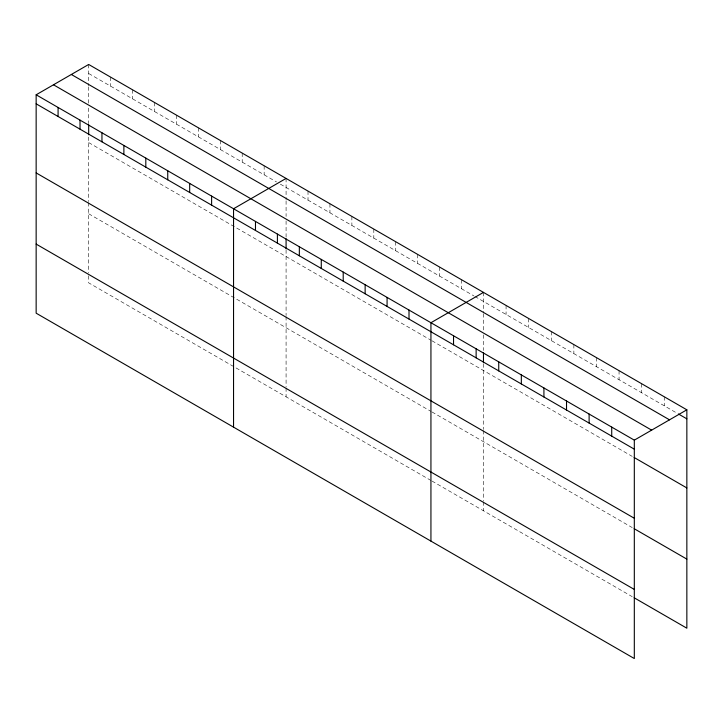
<?xml version="1.0" encoding="UTF-8"?>
<svg xmlns="http://www.w3.org/2000/svg" width="723" height="723" viewBox="0 0 723 723"><rect width="100%" height="100%" fill="white"/><g stroke="black" fill="none" stroke-linecap="round" stroke-linejoin="round"><path stroke-width="0.54" stroke-dasharray="3.62 2.71" d="M88.685 73.502L276.548 181.961M280.361 184.157L473.936 295.924M474.894 296.475L676.493 412.869M88.685 142.585L431.025 340.235M431.983 340.786L632.236 456.403M88.685 213.764L431.025 411.414M431.983 411.965L632.236 527.582M431.025 480.506L88.685 282.856L88.685 273.945M431.983 481.057L632.236 596.674M664.256 396.764L664.256 405.802M641.653 383.723L641.653 392.752M619.06 370.673L619.06 379.702M596.457 357.632L596.457 366.66M573.863 344.582L573.863 353.61M551.269 331.532L551.269 340.569M528.667 318.491L528.667 327.519M506.073 305.44L506.073 314.478M483.47 292.399L483.47 312.571M483.47 313.683L483.47 330.402M483.47 334.857L483.47 350.456M483.47 363.832L483.47 429.462M483.47 430.574L483.47 500.759M483.47 501.87L483.47 510.781M461.545 279.738L461.545 288.766M439.611 267.067L439.611 276.105M417.677 254.406L417.677 263.443M395.743 241.744L395.743 250.773M373.809 229.083L373.809 238.111M351.875 216.421L351.875 225.449M329.941 203.759L329.941 212.788M308.016 191.098L308.016 200.126M286.082 178.427L286.082 199.72M286.082 200.831L286.082 216.439M286.082 220.895L286.082 237.605M286.082 249.86L286.082 315.499M286.082 316.611L286.082 386.787M286.082 387.908L286.082 396.819M264.148 165.766L264.148 174.803M242.214 153.104L242.214 162.133M220.28 140.443L220.28 149.471M198.346 127.781L198.346 136.81M176.412 115.12L176.412 124.148M154.487 102.458L154.487 111.487M132.553 89.797L132.553 98.825M110.619 77.126L110.619 86.164M88.685 64.464L88.685 85.757M88.685 86.868L88.685 103.588M88.685 108.043L88.685 123.642M88.685 137.018L88.685 201.536M88.685 202.648L88.685 272.824"/><path stroke-width="1.08" d="M634.315 518.264L634.315 440.144L36.15 94.794L36.15 313.186L634.315 658.536L634.315 518.264L36.15 172.914M36.15 94.794L88.685 64.464L686.85 409.814L686.85 628.206L634.125 597.758M286.082 178.427L233.547 208.766L233.547 427.148M483.47 292.399L430.935 322.729L430.935 541.111M634.315 440.144L686.85 409.814M678.373 413.954L686.85 418.843M71.351 74.478L669.516 419.828M53.484 84.79L651.649 430.14M36.15 103.832L634.315 449.173M634.125 457.487L686.85 487.935M634.125 528.676L686.85 559.114M36.15 244.094L634.315 589.444M611.721 427.103L611.721 436.132M589.118 414.053L589.118 423.082M566.525 401.003L566.525 410.04M543.922 387.962L543.922 396.99M521.328 374.912L521.328 383.94M498.734 361.871L498.734 370.899M483.47 352.688L483.47 362.711M476.132 348.82L476.132 357.849M453.538 335.77L453.538 344.808M409.01 310.068L409.01 319.096M387.076 297.406L387.076 306.435M365.142 284.735L365.142 293.773M343.208 272.074L343.208 281.102M321.274 259.412L321.274 268.441M299.34 246.751L299.34 255.779M286.082 238.726L286.082 248.748M277.406 234.089L277.406 243.118M255.481 221.428L255.481 230.456M211.613 196.096L211.613 205.133M189.679 183.434L189.679 192.472M167.745 170.773L167.745 179.801M145.811 158.111L145.811 167.14M123.877 145.45L123.877 154.478M101.952 132.788L101.952 141.816M88.685 124.754L88.685 134.785M80.018 120.126L80.018 129.155M58.084 107.456L58.084 116.493"/></g></svg>
